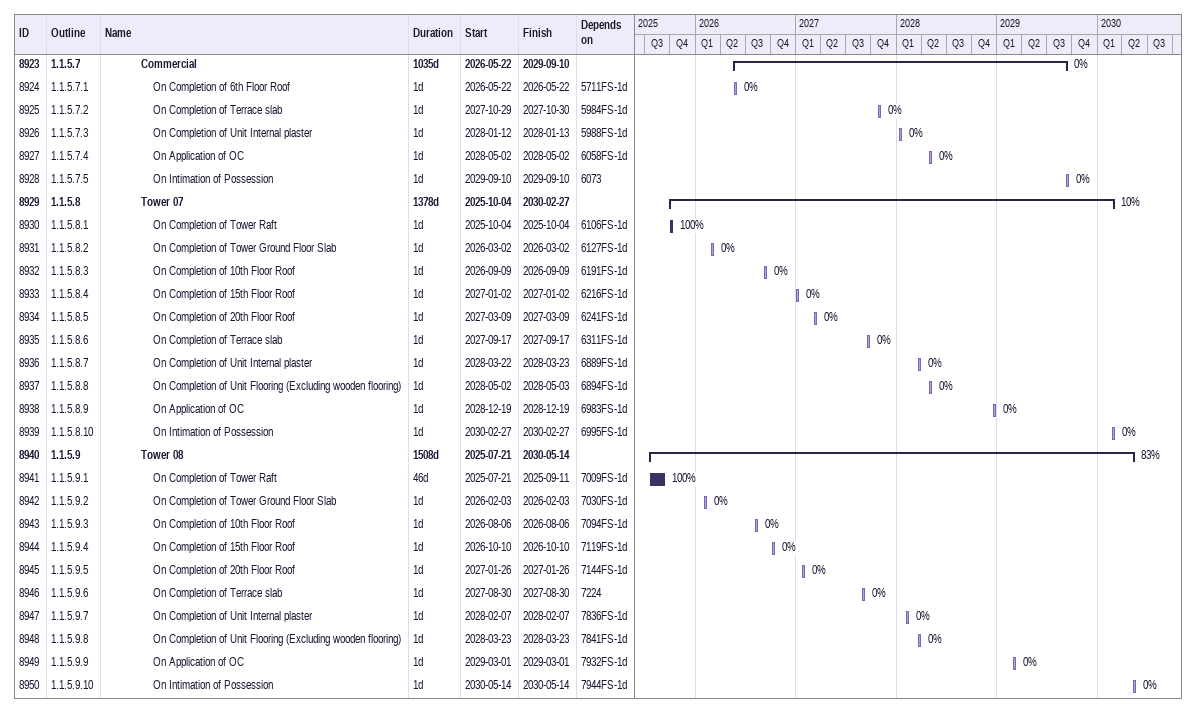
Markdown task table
| ID | WBS | Task | Duration | Start | Finish | Predecessors | % complete |
|---|---|---|---|---|---|---|---|
| 8923 | 1.1.5.7 | **Commercial** | 1035d | 2026-05-22 | 2029-09-10 |  | 0 |
| 8924 | 1.1.5.7.1 | On Completion of 6th Floor Roof | 1d | 2026-05-22 | 2026-05-22 | 5711FS-1d | 0 |
| 8925 | 1.1.5.7.2 | On Completion of Terrace slab | 1d | 2027-10-29 | 2027-10-30 | 5984FS-1d | 0 |
| 8926 | 1.1.5.7.3 | On Completion of Unit Internal plaster | 1d | 2028-01-12 | 2028-01-13 | 5988FS-1d | 0 |
| 8927 | 1.1.5.7.4 | On Application of OC | 1d | 2028-05-02 | 2028-05-02 | 6058FS-1d | 0 |
| 8928 | 1.1.5.7.5 | On Intimation of Possession | 1d | 2029-09-10 | 2029-09-10 | 6073 | 0 |
| 8929 | 1.1.5.8 | **Tower 07** | 1378d | 2025-10-04 | 2030-02-27 |  | 10 |
| 8930 | 1.1.5.8.1 | On Completion of Tower Raft | 1d | 2025-10-04 | 2025-10-04 | 6106FS-1d | 100 |
| 8931 | 1.1.5.8.2 | On Completion of Tower Ground Floor Slab | 1d | 2026-03-02 | 2026-03-02 | 6127FS-1d | 0 |
| 8932 | 1.1.5.8.3 | On Completion of 10th Floor Roof | 1d | 2026-09-09 | 2026-09-09 | 6191FS-1d | 0 |
| 8933 | 1.1.5.8.4 | On Completion of 15th Floor Roof | 1d | 2027-01-02 | 2027-01-02 | 6216FS-1d | 0 |
| 8934 | 1.1.5.8.5 | On Completion of 20th Floor Roof | 1d | 2027-03-09 | 2027-03-09 | 6241FS-1d | 0 |
| 8935 | 1.1.5.8.6 | On Completion of Terrace slab | 1d | 2027-09-17 | 2027-09-17 | 6311FS-1d | 0 |
| 8936 | 1.1.5.8.7 | On Completion of Unit Internal plaster | 1d | 2028-03-22 | 2028-03-23 | 6889FS-1d | 0 |
| 8937 | 1.1.5.8.8 | On Completion of Unit Flooring (Excluding wooden flooring) | 1d | 2028-05-02 | 2028-05-03 | 6894FS-1d | 0 |
| 8938 | 1.1.5.8.9 | On Application of OC | 1d | 2028-12-19 | 2028-12-19 | 6983FS-1d | 0 |
| 8939 | 1.1.5.8.10 | On Intimation of Possession | 1d | 2030-02-27 | 2030-02-27 | 6995FS-1d | 0 |
| 8940 | 1.1.5.9 | **Tower 08** | 1508d | 2025-07-21 | 2030-05-14 |  | 83 |
| 8941 | 1.1.5.9.1 | On Completion of Tower Raft | 46d | 2025-07-21 | 2025-09-11 | 7009FS-1d | 100 |
| 8942 | 1.1.5.9.2 | On Completion of Tower Ground Floor Slab | 1d | 2026-02-03 | 2026-02-03 | 7030FS-1d | 0 |
| 8943 | 1.1.5.9.3 | On Completion of 10th Floor Roof | 1d | 2026-08-06 | 2026-08-06 | 7094FS-1d | 0 |
| 8944 | 1.1.5.9.4 | On Completion of 15th Floor Roof | 1d | 2026-10-10 | 2026-10-10 | 7119FS-1d | 0 |
| 8945 | 1.1.5.9.5 | On Completion of 20th Floor Roof | 1d | 2027-01-26 | 2027-01-26 | 7144FS-1d | 0 |
| 8946 | 1.1.5.9.6 | On Completion of Terrace slab | 1d | 2027-08-30 | 2027-08-30 | 7224 | 0 |
| 8947 | 1.1.5.9.7 | On Completion of Unit Internal plaster | 1d | 2028-02-07 | 2028-02-07 | 7836FS-1d | 0 |
| 8948 | 1.1.5.9.8 | On Completion of Unit Flooring (Excluding wooden flooring) | 1d | 2028-03-23 | 2028-03-23 | 7841FS-1d | 0 |
| 8949 | 1.1.5.9.9 | On Application of OC | 1d | 2029-03-01 | 2029-03-01 | 7932FS-1d | 0 |
| 8950 | 1.1.5.9.10 | On Intimation of Possession | 1d | 2030-05-14 | 2030-05-14 | 7944FS-1d | 0 |
